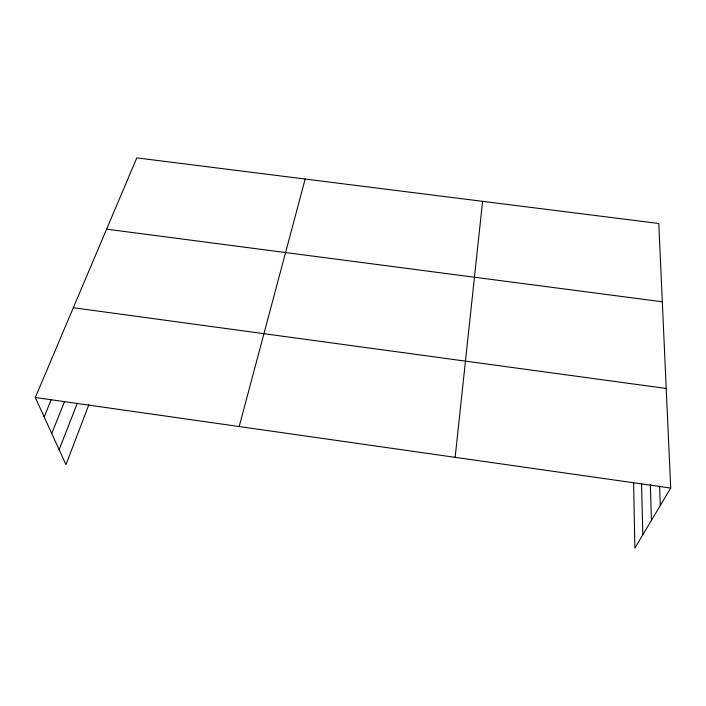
<?xml version="1.0" encoding="UTF-8"?>
<svg xmlns="http://www.w3.org/2000/svg" width="706" height="706" viewBox="0 0 706 706"><rect width="100%" height="100%" fill="white"/><g stroke="black" fill="none" stroke-linecap="round" stroke-linejoin="round"><path stroke-width="1.06" d="M455.141 457.329L482.586 201.334M239.184 426.548L305.16 179.033M88.832 404.794L65.976 464.645L35.3 397.487L136.814 157.879L658.786 223.484L670.7 488.058L634.87 548.121L633.609 482.436M59.154 449.704L77.333 403.179M51.75 433.493L64.581 401.467M44.169 416.893L51.238 399.702M106.615 229.159L662.307 301.78M73.336 307.719L666.217 388.468M35.3 397.487L670.7 488.058M659.589 486.143L660.313 505.47M650.341 484.334L651.453 520.322M641.551 483.698L642.822 534.804"/></g></svg>
